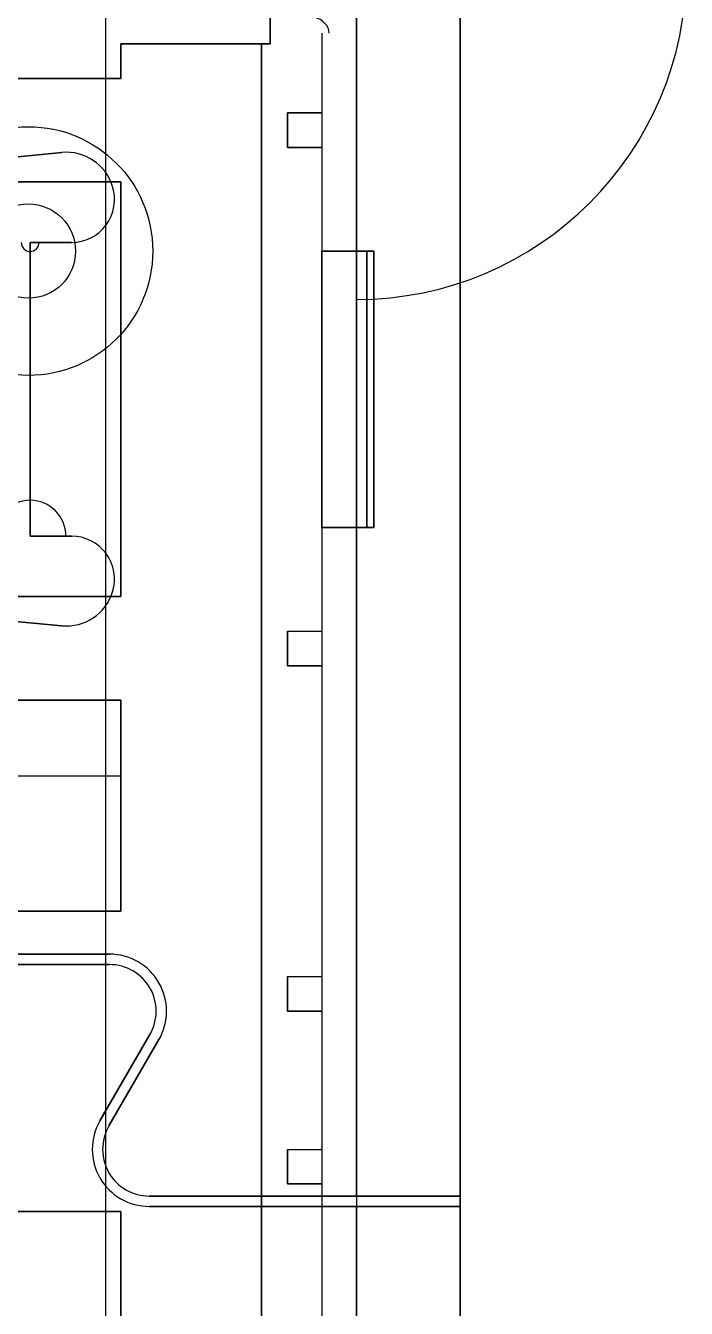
# Model space of a CAD drawing. Header units: millimetres. Extents: x 8.2 to 62.6, y 389.2 to 443.4.
# Drawn here: x 60.079 to 61.992, y 425.625 to 429.337 of the extents above; entities that cross this region are included whole.
import ezdxf

# ---------------------------------------------------------------- set-up
doc = ezdxf.new("R2010")
doc.units = ezdxf.units.MM
doc.layers.add('Feature', color=7, linetype='CONTINUOUS')

msp = doc.modelspace()

# ---------------------------------------------------------------- linework, layer by layer
at = {"layer": 'Feature'}
for p, q in [((60.3111, 406.685, -62.0183), (60.3111, 438.385, -62.0183)), ((60.3111, 406.685, -60.4183), (60.3111, 438.385, -60.4183)), ((60.3111, 406.685, -62.0183), (60.3111, 438.385, -62.0183)), ((60.3111, 406.685, -60.4183), (60.3111, 438.385, -60.4183)), ((61.0368, 425.95, -60.1333), (61.0368, 429.5, -60.1333)), ((61.0368, 429.5, -57.5733), (61.0368, 423.07, -57.5733)), ((61.0368, 429.5, -57.5733), (61.0368, 423.07, -57.5733)), ((61.0368, 425.95, -60.1333), (61.0368, 429.5, -60.1333)), ((61.3368, 429.5, -60.4333), (61.3368, 425.95, -60.4333)), ((61.3368, 429.5, -60.2333), (61.3368, 425.95, -60.2333)), ((61.3368, 429.5, -60.4333), (61.3368, 425.95, -60.4333)), ((61.3368, 423.07, -57.2733), (61.3368, 429.5, -57.2733)), ((61.3368, 429.5, -57.4733), (61.3368, 423.07, -57.4733)), ((61.3368, 429.5, -57.4733), (61.3368, 423.07, -57.4733)), ((61.3368, 423.07, -57.2733), (61.3368, 429.5, -57.2733)), ((61.3368, 429.5, -60.2333), (61.3368, 425.95, -60.2333)), ((60.7868, 429.285, -58.5283), (60.7868, 429.41, -58.5283)), ((60.7868, 429.285, -58.5283), (60.7868, 429.41, -58.5283)), ((60.7868, 429.41, -59.1783), (60.7868, 429.285, -59.1783)), ((60.7868, 429.41, -59.1783), (60.7868, 429.285, -59.1783)), ((60.9368, 429.316, -58.6783), (60.9368, 429.085, -58.6783)), ((60.9368, 429.316, -59.0283), (60.9368, 423.254, -59.0283)), ((60.9368, 429.316, -59.0283), (60.9368, 429.316, -58.6783)), ((60.9368, 429.316, -58.6783), (60.9368, 429.085, -58.6783)), ((60.9368, 429.316, -59.0283), (60.9368, 429.316, -58.6783)), ((60.9368, 429.316, -59.0283), (60.9368, 423.254, -59.0283)), ((60.7618, 429.285, -58.5033), (60.354, 429.285, -58.5033)), ((60.354, 429.285, -58.5033), (60.354, 429.185, -58.5033)), ((60.354, 429.185, -58.5283), (60.354, 429.285, -58.5283)), ((60.354, 429.285, -58.5283), (60.7868, 429.285, -58.5283)), ((60.7868, 429.285, -59.1783), (60.354, 429.285, -59.1783)), ((60.354, 429.285, -59.1783), (60.354, 429.185, -59.1783)), ((60.354, 429.285, -59.2033), (60.354, 429.185, -59.2033)), ((60.354, 429.285, -59.1783), (60.354, 429.185, -59.1783)), ((60.354, 429.285, -59.1783), (60.354, 429.285, -59.2033)), ((60.354, 429.285, -59.1783), (60.354, 429.285, -59.2033)), ((60.7868, 429.285, -59.1783), (60.354, 429.285, -59.1783)), ((60.354, 429.285, -59.2033), (60.7618, 429.285, -59.2033)), ((60.354, 429.285, -59.2033), (60.354, 429.185, -59.2033)), ((60.354, 429.285, -59.2033), (60.7618, 429.285, -59.2033)), ((60.354, 429.285, -58.5283), (60.7868, 429.285, -58.5283)), ((60.354, 429.285, -58.5283), (60.354, 429.285, -58.5033)), ((60.7618, 429.285, -58.5033), (60.354, 429.285, -58.5033)), ((60.354, 429.285, -58.5033), (60.354, 429.185, -58.5033)), ((60.354, 429.285, -58.5283), (60.354, 429.285, -58.5033)), ((60.354, 429.185, -58.5283), (60.354, 429.285, -58.5283)), ((60.7618, 423.285, -58.5033), (60.7618, 429.285, -58.5033)), ((60.7868, 429.285, -58.5283), (60.7618, 429.285, -58.5033)), ((60.7618, 423.285, -58.5033), (60.7618, 429.285, -58.5033)), ((60.7618, 429.285, -59.2033), (60.7868, 429.285, -59.1783)), ((60.7618, 429.285, -59.2033), (60.7618, 423.285, -59.2033)), ((60.7618, 429.285, -59.2033), (60.7618, 423.285, -59.2033)), ((60.7618, 429.285, -59.2033), (60.7868, 429.285, -59.1783)), ((60.7868, 429.285, -58.5283), (60.7618, 429.285, -58.5033)), ((58.1118, 429.185, -58.5033), (60.354, 429.185, -58.5033)), ((58.1118, 429.185, -58.5033), (60.354, 429.185, -58.5033)), ((58.1118, 429.185, -59.2033), (60.354, 429.185, -59.2033)), ((58.1118, 429.185, -59.2033), (60.354, 429.185, -59.2033)), ((60.354, 429.185, -58.5283), (58.1368, 429.185, -58.5283)), ((60.354, 429.185, -58.5283), (58.1368, 429.185, -58.5283)), ((58.1368, 429.185, -59.1783), (60.354, 429.185, -59.1783)), ((58.1368, 429.185, -59.1783), (60.354, 429.185, -59.1783)), ((60.354, 429.185, -58.5033), (60.354, 429.185, -58.5283)), ((60.354, 429.185, -59.2033), (60.354, 429.185, -59.1783)), ((60.354, 429.185, -59.2033), (60.354, 429.185, -59.1783)), ((60.354, 429.185, -58.5033), (60.354, 429.185, -58.5283)), ((60.8368, 428.985, -58.5783), (60.8368, 429.085, -58.5783)), ((60.8368, 429.085, -58.5783), (60.9368, 429.085, -58.6783)), ((60.8368, 429.085, -58.5783), (60.8368, 429.085, -58.8033)), ((60.9368, 429.085, -58.8033), (60.8368, 429.085, -58.8033)), ((60.8368, 429.085, -58.5783), (60.9368, 429.085, -58.6783)), ((60.8368, 429.085, -58.8033), (60.8368, 428.985, -58.8033)), ((60.9368, 429.085, -58.8033), (60.8368, 429.085, -58.8033)), ((60.8368, 429.085, -58.8033), (60.8368, 428.985, -58.8033)), ((60.8368, 429.085, -58.5783), (60.8368, 429.085, -58.8033)), ((60.8368, 428.985, -58.5783), (60.8368, 429.085, -58.5783)), ((60.9368, 429.085, -58.6783), (60.9368, 429.085, -58.8033)), ((60.9368, 429.085, -58.6783), (60.9368, 429.085, -58.8033)), ((60.9368, 429.085, -58.8033), (60.9368, 428.985, -58.8033)), ((60.9368, 429.085, -58.8033), (60.9368, 428.985, -58.8033)), ((60.9368, 428.985, -58.6783), (60.8368, 428.985, -58.5783)), ((60.8368, 428.985, -58.8033), (60.9368, 428.985, -58.8033)), ((60.8368, 428.985, -58.8033), (60.9368, 428.985, -58.8033)), ((60.8368, 428.985, -58.5783), (60.8368, 428.985, -58.8033)), ((60.9368, 428.985, -58.6783), (60.8368, 428.985, -58.5783)), ((60.8368, 428.985, -58.5783), (60.8368, 428.985, -58.8033)), ((60.9368, 428.985, -58.6783), (60.9368, 427.585, -58.6783)), ((60.9368, 428.985, -58.8033), (60.9368, 428.985, -58.6783)), ((60.9368, 428.985, -58.6783), (60.9368, 427.585, -58.6783)), ((60.9368, 428.985, -58.8033), (60.9368, 428.985, -58.6783)), ((58.4179, 428.803, -57.5733), (60.1836, 428.97, -57.5733)), ((60.1836, 428.97, -57.2733), (58.4179, 428.803, -57.2733)), ((58.4179, 428.803, -57.5733), (60.1836, 428.97, -57.5733)), ((60.1836, 428.97, -57.2733), (58.4179, 428.803, -57.2733)), ((60.1836, 428.97, -57.2733), (60.1836, 428.97, -57.5733)), ((60.1836, 428.97, -57.2733), (60.1836, 428.97, -57.5733)), ((60.354, 428.885, -58.5033), (58.1118, 428.885, -58.5033)), ((58.1118, 428.885, -59.2033), (60.354, 428.885, -59.2033)), ((58.1118, 428.885, -59.2033), (60.354, 428.885, -59.2033)), ((60.354, 428.885, -58.5033), (58.1118, 428.885, -58.5033)), ((58.1368, 428.885, -58.5283), (60.354, 428.885, -58.5283)), ((58.1368, 428.885, -58.5283), (60.354, 428.885, -58.5283)), ((60.354, 428.885, -59.1783), (58.8868, 428.885, -59.1783)), ((60.354, 428.885, -59.1783), (58.8868, 428.885, -59.1783)), ((60.3307, 428.872, -57.5733), (60.3307, 428.872, -57.2733)), ((60.3307, 428.872, -57.5733), (60.3307, 428.872, -57.2733)), ((60.354, 428.885, -58.5033), (60.354, 427.685, -58.5033)), ((60.354, 427.685, -59.2033), (60.354, 428.885, -59.2033)), ((60.354, 428.885, -59.2033), (60.354, 428.885, -59.1783)), ((60.354, 427.685, -59.2033), (60.354, 428.885, -59.2033)), ((60.354, 428.885, -59.1783), (60.354, 427.685, -59.1783)), ((60.354, 428.885, -59.1783), (60.354, 427.685, -59.1783)), ((60.354, 428.885, -59.2033), (60.354, 428.885, -59.1783)), ((60.354, 428.885, -58.5033), (60.354, 428.885, -58.5283)), ((60.354, 428.885, -58.5033), (60.354, 427.685, -58.5033)), ((60.354, 428.885, -58.5033), (60.354, 428.885, -58.5283)), ((60.354, 427.685, -58.5283), (60.354, 428.885, -58.5283)), ((60.354, 427.685, -58.5283), (60.354, 428.885, -58.5283)), ((60.0918, 427.86, -57.5733), (60.0918, 428.71, -57.5733)), ((60.0918, 428.71, -57.5733), (60.2112, 428.71, -57.5733)), ((60.0918, 427.86, -57.5733), (60.0918, 428.71, -57.5733)), ((60.0918, 428.71, -57.2733), (60.0918, 428.71, -57.5733)), ((60.0918, 428.71, -57.2733), (60.0918, 427.86, -57.2733)), ((60.2112, 428.71, -57.2733), (60.0918, 428.71, -57.2733)), ((60.0918, 428.71, -57.2733), (60.0918, 427.86, -57.2733)), ((60.0918, 428.71, -57.5733), (60.2112, 428.71, -57.5733)), ((60.0918, 428.71, -57.2733), (60.0918, 428.71, -57.5733)), ((60.2112, 428.71, -57.2733), (60.0918, 428.71, -57.2733)), ((60.2112, 428.71, -57.5733), (60.2112, 428.71, -57.2733)), ((60.2112, 428.71, -57.5733), (60.2112, 428.71, -57.2733)), ((60.9368, 427.885, -58.8033), (60.9368, 428.685, -58.8033)), ((60.9368, 428.685, -58.9033), (60.9368, 428.685, -58.8033)), ((60.9368, 427.885, -58.9033), (60.9368, 428.685, -58.9033)), ((60.9368, 428.685, -58.9033), (61.0668, 428.685, -58.9033)), ((60.9368, 427.885, -58.9033), (60.9368, 428.685, -58.9033)), ((61.0668, 428.685, -58.8033), (60.9368, 428.685, -58.8033)), ((60.9368, 427.885, -58.8033), (60.9368, 428.685, -58.8033)), ((61.0668, 428.685, -58.8033), (60.9368, 428.685, -58.8033)), ((60.9368, 428.685, -58.9033), (61.0668, 428.685, -58.9033)), ((60.9368, 428.685, -58.9033), (60.9368, 428.685, -58.8033)), ((61.0668, 428.685, -58.9033), (61.0668, 427.885, -58.9033)), ((61.0668, 427.885, -58.8033), (61.0668, 428.685, -58.8033)), ((61.0868, 428.685, -58.8233), (61.0668, 428.685, -58.8033)), ((61.0668, 428.685, -58.9033), (61.0868, 428.685, -58.8833)), ((61.0668, 428.685, -58.9033), (61.0668, 427.885, -58.9033)), ((61.0668, 428.685, -58.9033), (61.0868, 428.685, -58.8833)), ((61.0668, 427.885, -58.8033), (61.0668, 428.685, -58.8033)), ((61.0868, 428.685, -58.8233), (61.0668, 428.685, -58.8033)), ((61.0868, 428.685, -58.8233), (61.0868, 428.685, -58.8833)), ((61.0868, 428.685, -58.8833), (61.0868, 427.885, -58.8833)), ((61.0868, 427.885, -58.8233), (61.0868, 428.685, -58.8233)), ((61.0868, 428.685, -58.8233), (61.0868, 428.685, -58.8833)), ((61.0868, 427.885, -58.8233), (61.0868, 428.685, -58.8233)), ((61.0868, 428.685, -58.8833), (61.0868, 427.885, -58.8833)), ((60.9368, 427.885, -58.8033), (60.9368, 427.885, -58.9033)), ((61.0352, 427.885, -58.9033), (60.9368, 427.885, -58.9033)), ((61.0352, 427.885, -58.9033), (60.9368, 427.885, -58.9033)), ((60.9368, 427.885, -58.8033), (61.0352, 427.885, -58.8033)), ((60.9368, 427.885, -58.8033), (60.9368, 427.885, -58.9033)), ((60.9368, 427.885, -58.8033), (61.0352, 427.885, -58.8033)), ((61.0668, 427.885, -58.9033), (61.0352, 427.885, -58.9033)), ((61.0352, 427.885, -58.8033), (61.0352, 427.885, -58.9033)), ((61.0352, 427.885, -58.8033), (61.0668, 427.885, -58.8033)), ((61.0668, 427.885, -58.9033), (61.0352, 427.885, -58.9033)), ((61.0352, 427.885, -58.8033), (61.0668, 427.885, -58.8033)), ((61.0352, 427.885, -58.8033), (61.0352, 427.885, -58.9033)), ((61.0868, 427.885, -58.8833), (61.0668, 427.885, -58.9033)), ((61.0868, 427.885, -58.8833), (61.0668, 427.885, -58.9033)), ((61.0668, 427.885, -58.8033), (61.0868, 427.885, -58.8233)), ((61.0668, 427.885, -58.8033), (61.0868, 427.885, -58.8233)), ((61.0868, 427.885, -58.8833), (61.0868, 427.885, -58.8233)), ((61.0868, 427.885, -58.8833), (61.0868, 427.885, -58.8233)), ((60.0918, 427.86, -57.5733), (60.2112, 427.86, -57.5733)), ((60.2112, 427.86, -57.2733), (60.0918, 427.86, -57.2733)), ((60.0918, 427.86, -57.5733), (60.0918, 427.86, -57.2733)), ((60.0918, 427.86, -57.5733), (60.2112, 427.86, -57.5733)), ((60.0918, 427.86, -57.5733), (60.0918, 427.86, -57.2733)), ((60.2112, 427.86, -57.2733), (60.0918, 427.86, -57.2733)), ((60.2112, 427.86, -57.5733), (60.2112, 427.86, -57.2733)), ((60.2112, 427.86, -57.5733), (60.2112, 427.86, -57.2733)), ((60.1836, 427.6, -57.5733), (58.4179, 427.768, -57.5733)), ((58.4179, 427.768, -57.2733), (60.1836, 427.6, -57.2733)), ((60.1836, 427.6, -57.5733), (58.4179, 427.768, -57.5733)), ((58.4179, 427.768, -57.2733), (60.1836, 427.6, -57.2733)), ((60.354, 427.685, -58.5033), (58.1118, 427.685, -58.5033)), ((60.354, 427.685, -59.2033), (58.1118, 427.685, -59.2033)), ((60.354, 427.685, -59.2033), (58.1118, 427.685, -59.2033)), ((60.354, 427.685, -58.5033), (58.1118, 427.685, -58.5033)), ((58.1368, 427.685, -58.5283), (60.354, 427.685, -58.5283)), ((58.1368, 427.685, -58.5283), (60.354, 427.685, -58.5283)), ((60.354, 427.685, -59.1783), (58.8868, 427.685, -59.1783)), ((60.354, 427.685, -59.1783), (58.8868, 427.685, -59.1783)), ((60.3307, 427.699, -57.2733), (60.3307, 427.699, -57.5733)), ((60.3307, 427.699, -57.2733), (60.3307, 427.699, -57.5733)), ((60.354, 427.685, -59.2033), (60.354, 427.685, -59.1783)), ((60.354, 427.685, -59.2033), (60.354, 427.685, -59.1783)), ((60.354, 427.685, -58.5033), (60.354, 427.685, -58.5283)), ((60.354, 427.685, -58.5033), (60.354, 427.685, -58.5283)), ((60.1836, 427.6, -57.2733), (60.1836, 427.6, -57.5733)), ((60.1836, 427.6, -57.2733), (60.1836, 427.6, -57.5733)), ((60.8368, 427.485, -58.5783), (60.8368, 427.585, -58.5783)), ((60.8368, 427.585, -58.5783), (60.9368, 427.585, -58.6783)), ((60.8368, 427.585, -58.8033), (60.8368, 427.485, -58.8033)), ((60.8368, 427.585, -58.5783), (60.8368, 427.585, -58.8033)), ((60.8368, 427.485, -58.5783), (60.8368, 427.585, -58.5783)), ((60.8368, 427.585, -58.5783), (60.8368, 427.585, -58.8033)), ((60.8368, 427.585, -58.8033), (60.9368, 427.585, -58.8033)), ((60.8368, 427.585, -58.5783), (60.9368, 427.585, -58.6783)), ((60.8368, 427.585, -58.8033), (60.8368, 427.485, -58.8033)), ((60.8368, 427.585, -58.8033), (60.9368, 427.585, -58.8033)), ((60.9368, 427.585, -58.6783), (60.9368, 427.585, -58.8033)), ((60.9368, 427.585, -58.8033), (60.9368, 427.485, -58.8033)), ((60.9368, 427.585, -58.6783), (60.9368, 427.585, -58.8033)), ((60.9368, 427.585, -58.8033), (60.9368, 427.485, -58.8033)), ((60.9368, 427.485, -58.6783), (60.8368, 427.485, -58.5783)), ((60.8368, 427.485, -58.8033), (60.9368, 427.485, -58.8033)), ((60.8368, 427.485, -58.8033), (60.8368, 427.485, -58.5783)), ((60.9368, 427.485, -58.6783), (60.8368, 427.485, -58.5783)), ((60.8368, 427.485, -58.8033), (60.8368, 427.485, -58.5783)), ((60.8368, 427.485, -58.8033), (60.9368, 427.485, -58.8033)), ((60.9368, 427.485, -58.6783), (60.9368, 426.585, -58.6783)), ((60.9368, 427.485, -58.8033), (60.9368, 427.485, -58.6783)), ((60.9368, 427.485, -58.6783), (60.9368, 426.585, -58.6783)), ((60.9368, 427.485, -58.8033), (60.9368, 427.485, -58.6783)), ((60.354, 427.385, -58.5033), (58.1118, 427.385, -58.5033)), ((58.1118, 427.385, -59.2033), (60.354, 427.385, -59.2033)), ((58.1118, 427.385, -59.2033), (60.354, 427.385, -59.2033)), ((60.354, 427.385, -58.5033), (58.1118, 427.385, -58.5033)), ((58.1368, 427.385, -58.5283), (60.354, 427.385, -58.5283)), ((58.1368, 427.385, -58.5283), (60.354, 427.385, -58.5283)), ((60.354, 427.385, -59.1783), (58.8868, 427.385, -59.1783)), ((60.354, 427.385, -59.1783), (58.8868, 427.385, -59.1783)), ((60.354, 427.385, -58.5033), (60.354, 426.775, -58.5033)), ((60.354, 427.385, -59.2033), (60.354, 427.165, -59.2033)), ((60.354, 427.385, -59.1783), (60.354, 427.165, -59.1783)), ((60.354, 427.385, -59.2033), (60.354, 427.385, -59.1783)), ((60.354, 427.385, -59.2033), (60.354, 427.165, -59.2033)), ((60.354, 427.385, -59.1783), (60.354, 427.165, -59.1783)), ((60.354, 427.385, -59.2033), (60.354, 427.385, -59.1783)), ((60.354, 427.385, -58.5033), (60.354, 427.385, -58.5283)), ((60.354, 426.775, -58.5283), (60.354, 427.385, -58.5283)), ((60.354, 427.385, -58.5033), (60.354, 426.775, -58.5033)), ((60.354, 427.385, -58.5033), (60.354, 427.385, -58.5283)), ((60.354, 426.775, -58.5283), (60.354, 427.385, -58.5283)), ((60.354, 427.165, -59.2033), (58.1118, 427.165, -59.2033)), ((60.354, 427.165, -59.2033), (58.1118, 427.165, -59.2033)), ((60.354, 427.165, -59.1783), (58.8868, 427.165, -59.1783)), ((60.354, 427.165, -59.1783), (58.8868, 427.165, -59.1783)), ((60.354, 427.165, -59.2033), (60.354, 427.165, -59.1783)), ((60.354, 427.165, -59.2033), (60.354, 427.165, -59.1783)), ((60.354, 426.775, -58.5033), (59.854, 426.775, -58.5033)), ((60.354, 426.775, -58.5033), (59.854, 426.775, -58.5033)), ((59.854, 426.775, -58.5283), (60.354, 426.775, -58.5283)), ((59.854, 426.775, -58.5283), (60.354, 426.775, -58.5283)), ((60.354, 426.775, -58.5283), (60.354, 426.775, -58.5033)), ((60.354, 426.775, -58.5283), (60.354, 426.775, -58.5033)), ((59.3218, 426.65, -60.1333), (60.3218, 426.65, -60.1333)), ((60.3218, 426.65, -60.4333), (59.3218, 426.65, -60.4333)), ((60.3218, 426.65, -60.4333), (59.3218, 426.65, -60.4333)), ((59.3218, 426.65, -60.1333), (60.3218, 426.65, -60.1333)), ((60.3218, 426.65, -60.4333), (60.3218, 426.65, -60.1333)), ((60.3218, 426.65, -60.4333), (60.3218, 426.65, -60.1333)), ((59.3218, 426.62, -60.4333), (60.3218, 426.62, -60.4333)), ((60.3218, 426.62, -60.1333), (59.3218, 426.62, -60.1333)), ((60.3218, 426.62, -60.1333), (59.3218, 426.62, -60.1333)), ((59.3218, 426.62, -60.4333), (60.3218, 426.62, -60.4333)), ((60.3218, 426.62, -60.4333), (60.3218, 426.62, -60.1333)), ((60.3218, 426.62, -60.4333), (60.3218, 426.62, -60.1333)), ((60.8368, 426.485, -58.5783), (60.8368, 426.585, -58.5783)), ((60.8368, 426.585, -58.5783), (60.9368, 426.585, -58.6783)), ((60.8368, 426.585, -58.8033), (60.8368, 426.485, -58.8033)), ((60.8368, 426.585, -58.5783), (60.8368, 426.585, -58.8033)), ((60.8368, 426.485, -58.5783), (60.8368, 426.585, -58.5783)), ((60.8368, 426.585, -58.5783), (60.8368, 426.585, -58.8033)), ((60.8368, 426.585, -58.8033), (60.9368, 426.585, -58.8033)), ((60.8368, 426.585, -58.5783), (60.9368, 426.585, -58.6783)), ((60.8368, 426.585, -58.8033), (60.9368, 426.585, -58.8033)), ((60.8368, 426.585, -58.8033), (60.8368, 426.485, -58.8033)), ((60.9368, 426.585, -58.6783), (60.9368, 426.585, -58.8033)), ((60.9368, 426.585, -58.8033), (60.9368, 426.485, -58.8033)), ((60.9368, 426.585, -58.6783), (60.9368, 426.585, -58.8033)), ((60.9368, 426.585, -58.8033), (60.9368, 426.485, -58.8033)), ((60.9368, 426.485, -58.6783), (60.8368, 426.485, -58.5783)), ((60.8368, 426.485, -58.8033), (60.9368, 426.485, -58.8033)), ((60.8368, 426.485, -58.8033), (60.8368, 426.485, -58.5783)), ((60.9368, 426.485, -58.6783), (60.8368, 426.485, -58.5783)), ((60.8368, 426.485, -58.8033), (60.8368, 426.485, -58.5783)), ((60.8368, 426.485, -58.8033), (60.9368, 426.485, -58.8033)), ((60.9368, 426.485, -58.6783), (60.9368, 426.085, -58.6783)), ((60.9368, 426.485, -58.8033), (60.9368, 426.485, -58.6783)), ((60.9368, 426.485, -58.6783), (60.9368, 426.085, -58.6783)), ((60.9368, 426.485, -58.8033), (60.9368, 426.485, -58.6783)), ((60.294, 426.168, -60.4333), (60.4386, 426.418, -60.4333)), ((60.4386, 426.418, -60.1333), (60.294, 426.168, -60.1333)), ((60.4386, 426.418, -60.1333), (60.294, 426.168, -60.1333)), ((60.294, 426.168, -60.4333), (60.4386, 426.418, -60.4333)), ((60.4386, 426.418, -60.4333), (60.4386, 426.418, -60.1333)), ((60.4386, 426.418, -60.4333), (60.4386, 426.418, -60.1333)), ((60.32, 426.153, -60.1333), (60.4647, 426.403, -60.1333)), ((60.4647, 426.403, -60.4333), (60.32, 426.153, -60.4333)), ((60.4647, 426.403, -60.4333), (60.32, 426.153, -60.4333)), ((60.32, 426.153, -60.1333), (60.4647, 426.403, -60.1333)), ((60.4647, 426.403, -60.4333), (60.4647, 426.403, -60.1333)), ((60.4647, 426.403, -60.4333), (60.4647, 426.403, -60.1333)), ((60.294, 426.168, -60.4333), (60.294, 426.168, -60.1333)), ((60.294, 426.168, -60.4333), (60.294, 426.168, -60.1333)), ((60.32, 426.153, -60.4333), (60.32, 426.153, -60.1333)), ((60.32, 426.153, -60.4333), (60.32, 426.153, -60.1333)), ((60.8368, 425.985, -58.5783), (60.8368, 426.085, -58.5783)), ((60.8368, 426.085, -58.5783), (60.9368, 426.085, -58.6783)), ((60.8368, 426.085, -58.8033), (60.8368, 425.985, -58.8033)), ((60.8368, 426.085, -58.5783), (60.8368, 426.085, -58.8033)), ((60.8368, 425.985, -58.5783), (60.8368, 426.085, -58.5783)), ((60.8368, 426.085, -58.5783), (60.8368, 426.085, -58.8033)), ((60.8368, 426.085, -58.8033), (60.9368, 426.085, -58.8033)), ((60.8368, 426.085, -58.5783), (60.9368, 426.085, -58.6783)), ((60.8368, 426.085, -58.8033), (60.9368, 426.085, -58.8033)), ((60.8368, 426.085, -58.8033), (60.8368, 425.985, -58.8033)), ((60.9368, 426.085, -58.6783), (60.9368, 426.085, -58.8033)), ((60.9368, 426.085, -58.8033), (60.9368, 425.985, -58.8033)), ((60.9368, 426.085, -58.6783), (60.9368, 426.085, -58.8033)), ((60.9368, 426.085, -58.8033), (60.9368, 425.985, -58.8033)), ((60.9368, 425.985, -58.6783), (60.8368, 425.985, -58.5783)), ((60.8368, 425.985, -58.8033), (60.9368, 425.985, -58.8033)), ((60.8368, 425.985, -58.8033), (60.8368, 425.985, -58.5783)), ((60.9368, 425.985, -58.6783), (60.8368, 425.985, -58.5783)), ((60.8368, 425.985, -58.8033), (60.8368, 425.985, -58.5783)), ((60.8368, 425.985, -58.8033), (60.9368, 425.985, -58.8033)), ((60.9368, 425.985, -58.6783), (60.9368, 425.585, -58.6783)), ((60.9368, 425.985, -58.8033), (60.9368, 425.985, -58.6783)), ((60.9368, 425.985, -58.6783), (60.9368, 425.585, -58.6783)), ((60.9368, 425.985, -58.8033), (60.9368, 425.985, -58.6783)), ((60.4368, 425.95, -60.4333), (60.4368, 425.95, -60.1333)), ((60.4368, 425.95, -60.1333), (61.0368, 425.95, -60.1333)), ((61.3368, 425.95, -60.4333), (60.4368, 425.95, -60.4333)), ((60.4368, 425.95, -60.1333), (61.0368, 425.95, -60.1333)), ((60.4368, 425.95, -60.4333), (60.4368, 425.95, -60.1333)), ((61.3368, 425.95, -60.4333), (60.4368, 425.95, -60.4333)), ((61.0368, 425.95, -60.1333), (61.3368, 425.95, -60.2333)), ((61.0368, 425.95, -60.1333), (61.3368, 425.95, -60.2333)), ((61.3368, 425.95, -60.4333), (61.3368, 425.95, -60.2333)), ((61.3368, 425.95, -60.4333), (61.3368, 425.95, -60.2333)), ((60.354, 425.905, -59.2033), (58.1118, 425.905, -59.2033)), ((60.354, 425.905, -59.2033), (58.1118, 425.905, -59.2033)), ((58.8868, 425.905, -59.1783), (60.354, 425.905, -59.1783)), ((58.8868, 425.905, -59.1783), (60.354, 425.905, -59.1783)), ((60.354, 425.185, -59.2033), (60.354, 425.905, -59.2033)), ((60.354, 425.905, -59.1783), (60.354, 425.185, -59.1783)), ((60.354, 425.905, -59.1783), (60.354, 425.905, -59.2033)), ((60.354, 425.185, -59.2033), (60.354, 425.905, -59.2033)), ((60.354, 425.905, -59.1783), (60.354, 425.905, -59.2033)), ((60.354, 425.905, -59.1783), (60.354, 425.185, -59.1783)), ((60.4368, 425.92, -60.4333), (60.4368, 425.92, -60.1333)), ((60.4368, 425.92, -60.4333), (61.3368, 425.92, -60.4333)), ((61.0368, 425.92, -60.1333), (60.4368, 425.92, -60.1333)), ((60.4368, 425.92, -60.4333), (61.3368, 425.92, -60.4333)), ((60.4368, 425.92, -60.4333), (60.4368, 425.92, -60.1333)), ((61.0368, 425.92, -60.1333), (60.4368, 425.92, -60.1333)), ((61.0368, 423.07, -60.1333), (61.0368, 425.92, -60.1333)), ((61.3368, 425.92, -60.2333), (61.0368, 425.92, -60.1333)), ((61.0368, 423.07, -60.1333), (61.0368, 425.92, -60.1333)), ((61.3368, 425.92, -60.2333), (61.0368, 425.92, -60.1333)), ((61.3368, 425.92, -60.4333), (61.3368, 423.07, -60.4333)), ((61.3368, 423.07, -60.2333), (61.3368, 425.92, -60.2333)), ((61.3368, 425.92, -60.2333), (61.3368, 425.92, -60.4333)), ((61.3368, 423.07, -60.2333), (61.3368, 425.92, -60.2333)), ((61.3368, 425.92, -60.4333), (61.3368, 423.07, -60.4333)), ((61.3368, 425.92, -60.2333), (61.3368, 425.92, -60.4333))]:
    msp.add_line(p, q, dxfattribs=at)
for radius in [0.36, 0.36, 0.1364, 0.1364]:
    msp.add_circle((60.0868, 428.685), radius, dxfattribs=at)
for centre, radius, start, end in [((61.0368, 429.5, -58.5283), 0.955, -89.9522, 90), ((61.0368, 429.5, -58.5283), 0.955, -89.9522, 90), ((60.1968, 428.831, -57.2733), 0.14, 16.9548, 95.4191), ((60.1968, 428.831, -57.5733), 0.14, 16.9548, 95.4191), ((60.1968, 428.831, -57.5733), 0.14, 16.9548, 95.4191), ((60.1968, 428.831, -57.2733), 0.14, 16.9548, 95.4191), ((60.2112, 428.835, -57.5733), 0.125, -90, 16.9548), ((60.2112, 428.835, -57.2733), 0.125, -90, 16.9548), ((60.2112, 428.835, -57.5733), 0.125, -90, 16.9548), ((60.2112, 428.835, -57.2733), 0.125, -90, 16.9548), ((60.0918, 428.71, -57.6733), 0.0259, -180, 0), ((60.0918, 428.71, -57.6733), 0.0259, -180, 0), ((60.0918, 428.71, -57.6733), 2.18847e-12, -180, 0), ((60.0918, 428.71, -57.6733), 2.18847e-12, -180, 0), ((60.2232, 428.685, -60.2333), 9.0306e-13, -14.5829, 0), ((60.2232, 428.685, -60.2333), 9.0306e-13, -14.5829, 0), ((60.0918, 427.86, -57.6733), 0.1037, 0, -180), ((60.0918, 427.86, -57.6733), 0.1037, 0, -180), ((60.0918, 427.86, -57.6733), 5.11591e-13, 0, -180), ((60.0918, 427.86, -57.6733), 5.11591e-13, 0, -180), ((60.2112, 427.735, -57.5733), 0.125, -16.9548, 90), ((60.2112, 427.735, -57.5733), 0.125, -16.9548, 90), ((60.2112, 427.735, -57.2733), 0.125, -16.9548, 90), ((60.2112, 427.735, -57.2733), 0.125, -16.9548, 90), ((60.1968, 427.74, -57.5733), 0.14, -95.4191, -16.9548), ((60.1968, 427.74, -57.2733), 0.14, -95.4191, -16.9548), ((60.1968, 427.74, -57.5733), 0.14, -95.4191, -16.9548), ((60.1968, 427.74, -57.2733), 0.14, -95.4191, -16.9548), ((60.3218, 426.485, -60.1333), 0.165, -30.0363, 90), ((60.3218, 426.485, -60.4333), 0.165, -30.0363, 90), ((60.3218, 426.485, -60.1333), 0.165, -30.0363, 90), ((60.3218, 426.485, -60.4333), 0.165, -30.0363, 90), ((60.3218, 426.485, -60.1333), 0.135, -30.0808, 90), ((60.3218, 426.485, -60.4333), 0.135, -30.0808, 90), ((60.3218, 426.485, -60.4333), 0.135, -30.0808, 90), ((60.3218, 426.485, -60.1333), 0.135, -30.0808, 90), ((60.4368, 426.085, -60.4333), 0.165, 149.919, -90), ((60.4368, 426.085, -60.1333), 0.165, 149.919, -90), ((60.4368, 426.085, -60.4333), 0.165, 149.919, -90), ((60.4368, 426.085, -60.1333), 0.165, 149.919, -90), ((60.4368, 426.085, -60.4333), 0.135, 149.919, -90), ((60.4368, 426.085, -60.1333), 0.135, 149.919, -90), ((60.4368, 426.085, -60.1333), 0.135, 149.919, -90), ((60.4368, 426.085, -60.4333), 0.135, 149.919, -90)]:
    msp.add_arc(centre, radius, start, end, dxfattribs=at)
for centre, end_param in [((60.8868, 429.316, -58.6283), 1.19029), ((60.8868, 429.316, -59.0783), -5.0929), ((60.8868, 429.316, -58.6283), 1.19029), ((60.8868, 429.316, -59.0783), -5.0929)]:
    msp.add_ellipse(centre, major_axis=(0.0707, 0), ratio=0.707107, start_param=0, end_param=end_param, dxfattribs=at)

doc.saveas('drawing.dxf')
